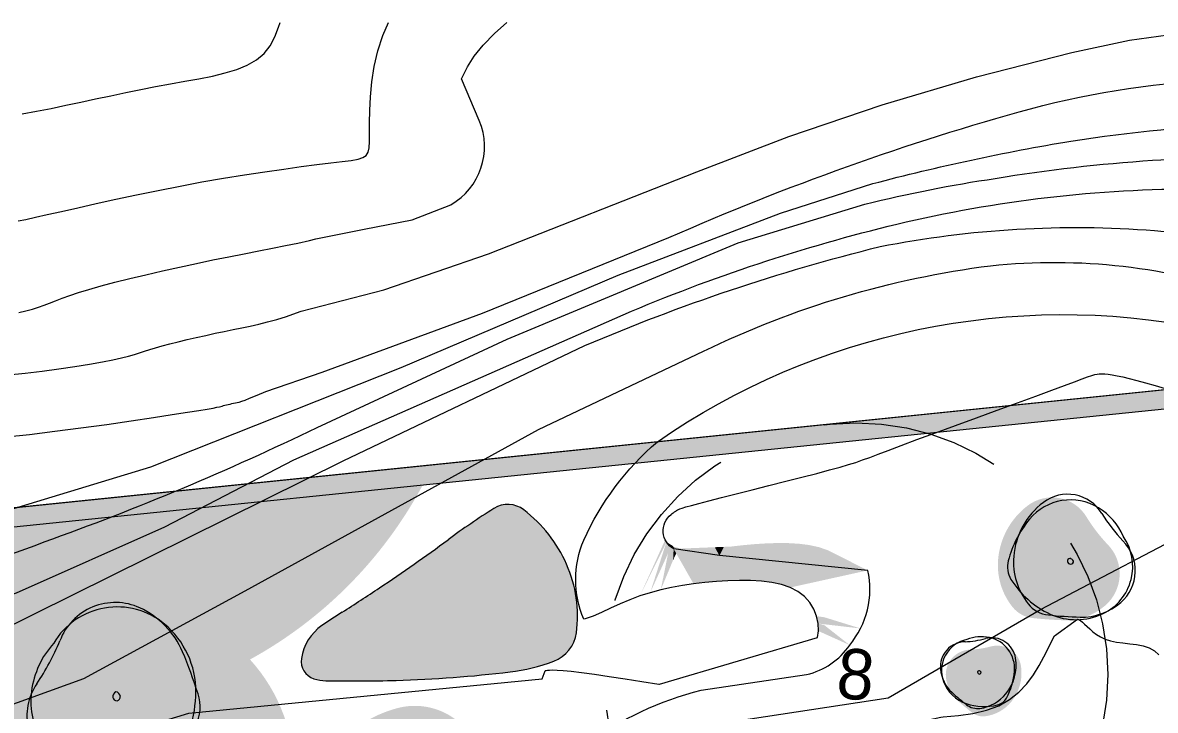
# Model space of a CAD drawing. Header units: centimetres. Extents: x -4381 to 5639, y -3920 to 4826.
# Drawn here: x 285.56 to 303.55, y 96.09 to 107.01 of the extents above; entities that cross this region are included whole.
import ezdxf
from ezdxf.xclip import XClip

# ---------------------------------------------------------------- set-up
doc = ezdxf.new("R2010")
doc.units = ezdxf.units.CM
doc.header["$MEASUREMENT"] = 0
doc.header["$XCLIPFRAME"] = 0
doc.linetypes.add('Tirets', pattern=[0.458611, 0.282222, -0.176389])
for name, color, linetype, lineweight in [('0- COURBES DE NIVEAU_Pen_No__2', 8, 'Continuous', 5), ('0- SITE_Pen_No__101', 252, 'Continuous', 5), ('00-TREES_Pen_No__7', 7, 'Continuous', 5), ('0_Pen_No__2', 8, 'Continuous', 5), ('Mur de clôture_Pen_No__7', 7, 'Continuous', 5)]:
    doc.layers.add(name, color=color, linetype=linetype, lineweight=lineweight)
for name, color, linetype, lineweight, true_color in [('00-TREES_Pen_No__183', 7, 'Continuous', 5, 0xcaedab), ('00-TREES_Pen_No__185', 7, 'Continuous', 5, 0xbce39b), ('00-TREES_Pen_No__44', 7, 'Continuous', 5, 0x029e21), ('0_Pen_No__58', 7, 'Continuous', 5, 0xdf0000), ('Mur de clôture_Pen_No__102', 7, 'Continuous', 5, 0xcccccc), ('RECULS_Pen_No__58', 7, 'Continuous', 5, 0xdf0000)]:
    doc.layers.add(name, color=color, linetype=linetype, lineweight=lineweight, true_color=true_color)
doc.layers.add('Drawing & Figure', color=7, linetype='Continuous')
doc.styles.add('GENERATED_STYLE_2', font='')
doc.styles.get('GENERATED_STYLE_2').set_extended_font_data('Arial Narrow Occidental')

# ---------------------------------------------------------------- blocks, each defined once
blk = doc.blocks.new('Drawing_13_13', base_point=(-54.8524, -87.0921))
at = {"layer": '0- SITE_Pen_No__101', "linetype": 'Continuous', "lineweight": 0, "ltscale": 5, "true_color": 0x262626}
for points in [[(178.2733, 75.589), (178.4846, 76.0183), (178.475, 76.0358)], [(178.4828, 76.0124), (178.4846, 76.0183), (178.2733, 75.589)], [(178.3552, 75.6147), (178.4964, 76.002), (178.4846, 76.0183)], [(178.3552, 75.6147), (178.5099, 75.9873), (178.4964, 76.002)], [(178.4871, 76.0167), (178.475, 76.0358), (178.4964, 76.002), (178.5419, 75.9633), (178.5006, 76.0081)], [(178.4964, 76.002), (178.475, 76.0358), (178.4846, 76.0183)], [(178.4964, 76.002), (178.5252, 75.9743), (178.5419, 75.9633)], [(178.5252, 75.9743), (178.4964, 76.002), (178.5099, 75.9873)], [(178.5106, 76.0017), (178.5006, 76.0081), (178.5419, 75.9633)], [(178.5106, 76.0017), (178.5419, 75.9633), (178.5342, 75.9866)], [(178.9968, 75.9814), (178.9402, 75.9791), (178.9055, 75.9094), (180.0831, 75.7925), (179.7641, 75.9531), (179.6948, 75.9768), (179.6184, 75.9935), (179.5363, 76.0039), (179.4498, 76.0089), (179.3603, 76.0094), (179.2691, 76.0062), (179.1775, 76.0002), (179.0866, 75.9919)], [(178.4983, 75.9299), (178.5099, 75.9873), (178.3552, 75.6147)], [(178.439, 75.6369), (178.5252, 75.9743), (178.5099, 75.9873)], [(178.439, 75.6369), (178.5419, 75.9633), (178.5252, 75.9743)], [(178.5368, 75.8727), (178.5419, 75.9633), (178.439, 75.6369)], [(178.5347, 75.9863), (178.5419, 75.9633)], [(178.5347, 75.9863), (178.5419, 75.9633), (178.5365, 75.9851)], [(178.5419, 75.9633), (178.5368, 75.8727), (178.5543, 75.9114)], [(178.5369, 75.9849), (178.5419, 75.9633)], [(178.5373, 75.9846), (178.5419, 75.9633)], [(178.5377, 75.9844), (178.5419, 75.9633)], [(178.5377, 75.9844), (178.5419, 75.9633), (178.5398, 75.983)], [(178.5401, 75.9828), (178.5419, 75.9633)], [(178.5404, 75.9826), (178.5419, 75.9633)], [(178.5404, 75.9826), (178.5419, 75.9633), (178.5416, 75.9818)], [(178.542, 75.9816), (178.5419, 75.9633)], [(178.5424, 75.9813), (178.5419, 75.9633)], [(178.5427, 75.9812), (178.5419, 75.9633)], [(178.5429, 75.981), (178.5419, 75.9633)], [(178.5431, 75.9809), (178.5419, 75.9633)], [(178.5433, 75.9808), (178.5419, 75.9633)], [(178.5433, 75.9808), (178.5419, 75.9633), (178.5453, 75.9795)], [(178.5465, 75.9788), (178.5453, 75.9795), (178.5419, 75.9633)], [(178.5469, 75.9785), (178.5419, 75.9633), (178.548, 75.9782)], [(178.548, 75.9782), (178.5419, 75.9633), (178.9055, 75.9094), (178.8681, 75.9763), (178.601, 75.9656)], [(178.7002, 75.6847), (178.9055, 75.9094), (178.5419, 75.9633)], [(178.5419, 75.9633), (178.5543, 75.9114), (178.5625, 75.9271)], [(178.9055, 75.9094), (178.7002, 75.6847), (178.7899, 75.6953)], [(178.9055, 75.9094), (178.7899, 75.6953), (178.8808, 75.7035)], [(178.8681, 75.9763), (178.9055, 75.9094), (178.8791, 75.9767)], [(178.8791, 75.9767), (178.9055, 75.9094), (178.8925, 75.9772)], [(178.9055, 75.9094), (178.8808, 75.7035), (178.9724, 75.7096)], [(178.8925, 75.9772), (178.9055, 75.9094), (178.9079, 75.9778)], [(178.9242, 75.9785), (178.9055, 75.9094), (178.9402, 75.9791)], [(178.9242, 75.9785), (178.9079, 75.9778), (178.9055, 75.9094)], [(180.0831, 75.7925), (178.9055, 75.9094), (179.2396, 75.7072)], [(179.1531, 75.7123), (179.2396, 75.7072), (178.9055, 75.9094)], [(179.0636, 75.7128), (179.1531, 75.7123), (178.9055, 75.9094)], [(178.9055, 75.9094), (178.9724, 75.7096), (179.0636, 75.7128)], [(180.0831, 75.7925), (179.2396, 75.7072), (179.3217, 75.6968)], [(180.0831, 75.7925), (179.3217, 75.6968), (179.3981, 75.6802)], [(180.0831, 75.7925), (179.3981, 75.6802), (179.4675, 75.6565)], [(179.676, 75.429), (180.0258, 75.3311), (179.7382, 75.4202)], [(180.0258, 75.3311), (179.676, 75.429), (179.6883, 75.3703)], [(179.6883, 75.3703), (179.9393, 75.1993), (179.7374, 75.3579)], [(179.9393, 75.1993), (179.6883, 75.3703), (179.6906, 75.3111)]]:
    blk.add_hatch(color=250, dxfattribs=at).paths.add_polyline_path(points)
at = {"layer": '00-TREES_Pen_No__183', "linetype": 'Continuous', "ltscale": 5}
blk.add_hatch(color=256, dxfattribs=at).paths.add_polyline_path([(169.6841, 72.2508, 0.127576), (171.2989, 72.1051, 0.168214), (173.1403, 72.2325, 0.262027), (173.6487, 73.1793, 0.279856), (175.1307, 73.2283, 0.401147), (175.1782, 75.0846, 0.158673), (176.6305, 76.6309), (170.018, 75.9523)])
at = {"layer": '00-TREES_Pen_No__185', "linetype": 'Continuous', "lineweight": 0, "ltscale": 5, "true_color": 0xcce9b3}
for points in [[(181.6442, 75.396, 0.185878), (181.9685, 75.5134, 0.435859), (181.985, 76.0008, -0.052301), (181.8183, 76.219, 0.444186), (181.3532, 76.307, 0.21255), (181.1178, 75.8788, 0.191615), (181.2322, 75.5017, 0.20069), (181.3927, 75.4137, 0.017395)], [(174.7468, 75.0016, 0.185878), (174.4079, 75.3499, 0.435859), (173.7726, 75.0883, -0.052301), (173.5891, 74.7476, 0.444186), (173.7461, 74.0994, 0.21255), (174.4324, 74.0455, 0.191615), (174.8502, 74.4113, 0.20069), (174.87, 74.6685, 0.017395)]]:
    blk.add_hatch(color=254, dxfattribs=at).paths.add_polyline_path(points)
at = {"layer": '00-TREES_Pen_No__185', "linetype": 'Continuous', "lineweight": 0, "ltscale": 5, "true_color": 0xbae3ab}
blk.add_hatch(color=9, dxfattribs=at).paths.add_polyline_path([(180.795, 74.7598, 0.017395), (180.9112, 74.663, 0.20069), (181.0172, 74.6344, 0.191615), (181.2235, 74.7501, 0.21255), (181.2994, 75.0332, 0.444186), (181.0615, 75.1884, -0.052301), (180.8987, 75.1632, 0.435859), (180.7034, 74.9453, 0.185878)])
at = {"layer": '00-TREES_Pen_No__44', "linetype": 'Continuous', "lineweight": 0, "ltscale": 5, "true_color": 0xbfe6c6}
blk.add_hatch(color=254, dxfattribs=at).paths.add_polyline_path([(176.2269, 73.0849, 0.185878), (176.8097, 73.065, 0.435859), (177.1423, 73.8195, -0.052301), (177.018, 74.2668, 0.444186), (176.3435, 74.6975, 0.21255), (175.7046, 74.1738, 0.191615), (175.6469, 73.51, 0.20069), (175.8435, 73.271, 0.017395)])
at = {"layer": '0_Pen_No__2', "linetype": 'Continuous', "lineweight": 5, "ltscale": 5}
blk.add_hatch(color=8, dxfattribs=at).paths.add_polyline_path([(175.5863, 75.0927, 0.367569), (175.6859, 74.9322, 0.072754), (175.7795, 74.9165, 0.012297), (176.3384, 74.9187, 0.023205), (177.2425, 74.9866, 0.059082), (177.5895, 75.0712, 0.277032), (177.7694, 75.297, 0.137799), (177.692, 75.8408, 0.125939), (177.3525, 76.2729, 0.313983), (177.1145, 76.2838, 0.018329), (176.7506, 76.0352, -0.012139), (176.2059, 75.6533, -0.005299), (175.9097, 75.4606, 0.00973), (175.7494, 75.3542, 0.206976)])
at = {"layer": 'Mur de clôture_Pen_No__102', "linetype": 'Continuous', "lineweight": 0, "ltscale": 5, "true_color": 0x666666}
for points in [[(190.7243, 78.0778), (170.0182, 75.9523), (190.5589, 77.91)], [(190.5589, 77.91), (170.0182, 75.9523), (170.1565, 75.8157)]]:
    blk.add_hatch(color=251, dxfattribs=at).paths.add_polyline_path(points)
at = {"layer": '0- COURBES DE NIVEAU_Pen_No__2', "linetype": 'Continuous', "ltscale": 5, "flags": 128}
for points in [[(173.3369, 78.5668), (173.3983, 78.5796), (173.4744, 78.5962), (173.5679, 78.6172), (173.6808, 78.6428), (173.811, 78.6723), (173.9557, 78.7046), (174.1121, 78.739), (174.2772, 78.7743), (174.4483, 78.8097), (174.6224, 78.8441), (174.7967, 78.8766), (174.9684, 78.9065), (175.1353, 78.9335), (175.2951, 78.9578), (175.4456, 78.9793), (175.5846, 78.9982), (175.7099, 79.0144), (175.8193, 79.0281), (175.9105, 79.0393), (175.9823, 79.0484), (176.0362, 79.0577), (176.0748, 79.0697), (176.1007, 79.0872), (176.1164, 79.1126), (176.1244, 79.1487), (176.1272, 79.198), (176.1274, 79.2632), (176.1274, 79.3459), (176.1293, 79.4437), (176.1349, 79.5532), (176.1461, 79.671), (176.1649, 79.7938), (176.1931, 79.918), (176.2327, 80.0404), (176.2785, 80.1417)], [(173.3697, 79.4164), (173.4842, 79.4381), (173.5992, 79.4613), (173.7158, 79.4856), (173.8337, 79.5108), (173.9527, 79.5363), (174.0721, 79.5619), (174.1916, 79.5872), (174.3106, 79.6116), (174.4288, 79.635), (174.5457, 79.6568), (174.6606, 79.677), (174.7723, 79.6969), (174.8792, 79.718), (174.9799, 79.742), (175.0728, 79.7703), (175.1566, 79.8047), (175.2296, 79.8466), (175.2905, 79.8976), (175.3385, 79.9587), (175.3757, 80.0285), (175.4052, 80.1049), (175.4165, 80.1417)], [(176.8578, 79.6956), (176.8623, 79.7069), (176.9039, 79.7899), (176.9582, 79.8753), (177.0292, 79.9637), (177.1192, 80.0556), (177.2165, 80.1417)], [(178.5207, 76.2353), (178.5247, 76.2391), (178.5306, 76.2439), (178.537, 76.2487), (178.5435, 76.2531), (178.5494, 76.2571), (178.5545, 76.2604), (178.5586, 76.263), (178.562, 76.2652), (178.5648, 76.2669), (178.5671, 76.2684), (178.569, 76.2697), (178.5708, 76.271), (178.5725, 76.2725), (178.5747, 76.2742), (178.5798, 76.2768), (178.5903, 76.2809), (178.6092, 76.287), (178.639, 76.2959), (178.6826, 76.3081), (178.7427, 76.3242), (178.8219, 76.3449), (178.9217, 76.3705), (179.038, 76.4), (179.1654, 76.4322), (179.2985, 76.4658), (179.432, 76.4996), (179.5603, 76.5324), (179.6781, 76.5628), (179.78, 76.5897), (179.8625, 76.6124), (179.9297, 76.6319), (179.9876, 76.6502), (180.0422, 76.669), (180.0994, 76.69), (180.1654, 76.7149), (180.2461, 76.7456), (180.3475, 76.7838), (180.4735, 76.8305), (180.6196, 76.8842), (180.779, 76.9424), (180.9453, 77.003), (181.1116, 77.0636), (181.2713, 77.1218), (181.4178, 77.1754), (181.5444, 77.2221), (181.6462, 77.2601), (181.7251, 77.2899), (181.7848, 77.3124), (181.8288, 77.3288), (181.8608, 77.3399), (181.8845, 77.347), (181.9035, 77.3509), (181.9214, 77.3527), (181.9413, 77.3532), (181.9647, 77.3524), (181.9922, 77.3498), (182.0246, 77.3453), (182.0628, 77.3384), (182.1075, 77.329), (182.1595, 77.3167), (182.2197, 77.3012), (182.2883, 77.2824), (182.3638, 77.2608), (182.4442, 77.237)], [(173.24, 76.8527), (173.4284, 76.8726), (173.6296, 76.8967), (173.8361, 76.9237), (174.0403, 76.9519), (174.2343, 76.9798), (174.4106, 77.0061), (174.5614, 77.0291), (174.6812, 77.0477), (174.7721, 77.0622), (174.8387, 77.0732), (174.8851, 77.0813), (174.9158, 77.0872), (174.9351, 77.0914), (174.9474, 77.0946), (174.9569, 77.0974), (174.9673, 77.1004), (174.979, 77.1035), (174.9918, 77.1067), (175.0054, 77.11), (175.0196, 77.1132), (175.034, 77.1165), (175.0483, 77.1196), (175.0624, 77.1225), (175.0764, 77.1254), (175.0922, 77.1293), (175.1124, 77.1354), (175.1392, 77.1448), (175.1753, 77.1587), (175.2229, 77.1784), (175.2845, 77.2051), (175.3033, 77.2134)], [(181.7486, 75.404), (181.7578, 75.4011), (181.7723, 75.3935), (181.788, 75.3821), (181.805, 75.3666), (181.8239, 75.3479), (181.8452, 75.3271), (181.8697, 75.3054), (181.8977, 75.284), (181.93, 75.2639), (181.967, 75.2463), (182.0094, 75.2324), (182.0573, 75.2227), (182.1092, 75.2159), (182.1631, 75.2099), (182.2171, 75.2027), (182.2692, 75.1924), (182.3175, 75.1769), (182.36, 75.1544), (182.3947, 75.1228)], [(177.498, 74.9303), (177.5216, 74.996), (177.525, 74.9961), (177.5303, 74.9974), (177.5398, 74.9993), (177.5556, 75.0011), (177.5802, 75.002), (177.6157, 75.0013), (177.6645, 74.9983), (177.7288, 74.9922), (177.8109, 74.9822), (177.912, 74.968), (178.0286, 74.9503), (178.1561, 74.9305), (178.2898, 74.9096), (178.425, 74.8889), (178.4287, 74.8884), (179.6839, 75.2601)], [(172.4126, 73.9633), (174.6923, 74.6595), (177.498, 74.9303)]]:
    blk.add_lwpolyline(points, dxfattribs=at)
for points in [[(173.2579, 77.3454), (173.3921, 77.358), (173.528, 77.3738), (173.6616, 77.3917), (173.7885, 77.4108), (173.9047, 77.43), (174.006, 77.4482), (174.0895, 77.4649), (174.1573, 77.48), (174.213, 77.494), (174.2598, 77.5072), (174.3014, 77.5201), (174.341, 77.533), (174.3821, 77.5463), (174.4281, 77.5604), (174.4818, 77.5755), (174.5424, 77.5916), (174.6085, 77.6082), (174.6788, 77.6251), (174.7519, 77.642), (174.8262, 77.6587), (174.9005, 77.6747), (174.9733, 77.6899), (175.0436, 77.7041), (175.1121, 77.7179), (175.1799, 77.7321), (175.2482, 77.7475), (175.318, 77.7649), (175.3906, 77.7851), (175.467, 77.8088), (175.5483, 77.8369), (175.5855, 77.8511), (176.2416, 78.02), (177.0718, 78.3072), (178.7261, 78.9564, -0.039183), (181.7037, 79.9052, -0.144722), (185.3745, 79.7502)], [(173.3437, 77.8413), (173.399, 77.8538), (173.4506, 77.8674), (173.4978, 77.882), (173.5426, 77.8978), (173.5873, 77.9147), (173.6346, 77.9331), (173.6869, 77.953), (173.7468, 77.9746), (173.8167, 77.998), (173.8993, 78.0233), (173.9962, 78.0507), (174.1057, 78.0797), (174.2252, 78.1097), (174.3522, 78.1402), (174.4842, 78.1708), (174.6185, 78.2008), (174.7527, 78.2298), (174.8841, 78.2572), (175.0107, 78.2827), (175.1319, 78.3065), (175.2474, 78.3288), (175.3571, 78.3503), (175.4608, 78.3711), (175.5583, 78.3918), (175.6494, 78.4126), (175.7012, 78.4257), (176.0851, 78.5006), (176.4664, 78.5759), (176.7724, 78.6963, 0.379496), (176.9982, 79.3636), (176.8578, 79.6956)], [(175.3033, 77.2134), (175.7516, 77.3674), (177.0251, 77.8355), (178.5045, 78.4348, -0.03673), (181.376, 79.4586, -0.113481), (184.5194, 79.5646, -0.057739)], [(173.0912, 76.2192), (174.3917, 76.6137), (176.3772, 77.4027), (178.1025, 78.1353), (179.39, 78.6295), (180.1226, 78.8636, -0.022898), (181.6962, 79.2017, -0.027032), (183.1246, 79.3433, -0.122108)], [(172.3396, 75.6867, 0.057204), (173.5441, 76.0193, 0.027601), (175.7105, 76.9272), (177.2207, 77.6284), (179.0544, 78.3924), (180.0609, 78.7008, -0.023374), (181.095, 78.9048, -0.025451), (182.3445, 79.0486, -0.036966), (183.3782, 79.0486, -0.09263)], [(171.5351, 75.09), (171.9838, 75.201), (173.3247, 75.613), (174.5007, 76.1373), (175.527, 76.6692), (178.1413, 77.8228, -0.041339), (180.3137, 78.5419, -0.059405), (182.7212, 78.822, -0.139412)], [(171.9255, 74.6839), (175.9183, 76.663), (177.836, 77.5769, -0.04012), (180.1806, 78.3634, -0.068327), (182.3605, 78.4908, -0.057807), (183.5436, 78.2378)], [(172.246, 74.3505), (173.8583, 74.9326), (175.1392, 75.6292), (177.4689, 76.9102), (178.7798, 77.5319, -0.082239), (181.0579, 78.2113, -0.110012), (183.1365, 77.9743)], [(179.6839, 75.2601), (179.6906, 75.3111), (179.6883, 75.3703), (179.676, 75.429), (179.6538, 75.4854), (179.6218, 75.5379), (179.58, 75.585), (179.5285, 75.6249), (179.4675, 75.6565), (179.3981, 75.6802), (179.3217, 75.6968), (179.2396, 75.7072), (179.1531, 75.7123), (179.0636, 75.7128), (178.9724, 75.7096), (178.8808, 75.7035), (178.7899, 75.6953), (178.7002, 75.6847), (178.6117, 75.6716), (178.5246, 75.6558), (178.439, 75.6369), (178.3552, 75.6147), (178.2733, 75.589), (178.1934, 75.5595), (178.1158, 75.5264), (178.041, 75.4919), (177.9697, 75.4589), (177.9026, 75.4299), (177.8403, 75.4077), (177.8285, 75.4051, -0.203656), (177.8285, 76.0332, -0.109689), (178.4129, 76.8139, -0.203222), (182.7374, 77.7158)], [(177.849, 74.4177, -0.090489), (178.7604, 74.8422), (179.5977, 74.9655, 0.189632), (179.9393, 75.1993, 0.23268), (180.0831, 75.7925), (178.9055, 75.9094), (178.5419, 75.9633, -0.527268), (178.5207, 76.2353)], [(177.1189, 71.9212), (177.267, 72.734), (177.3632, 73.2055, -0.09584), (178.0161, 74.1947, -0.102185), (178.7839, 74.5568), (180.2447, 74.7815), (181.4557, 75.4807), (182.8277, 76.2018)], [(177.3172, 71.9287), (177.4231, 72.9627, -0.186888), (178.1273, 74.1013, -0.092457), (178.7266, 74.2961, 0.041652), (180.662, 74.6277), (180.6809, 74.6289), (180.8023, 74.6397), (180.9183, 74.6563), (181.0265, 74.6813), (181.1241, 74.7174), (181.2092, 74.7663), (181.2824, 74.8257), (181.345, 74.8926), (181.3983, 74.9638), (181.4433, 75.0361), (181.4815, 75.1064), (181.5141, 75.1716), (181.5422, 75.2285), (181.5663, 75.2732), (181.7486, 75.404)]]:
    blk.add_lwpolyline(points, format="xyb", dxfattribs=at)
at = {"layer": '00-TREES_Pen_No__7', "linetype": 'Continuous', "ltscale": 5}
for centre, radius, start, end in [((181.6932, 75.9304), 0.4219, 58.11525, 140.6593), ((181.6699, 76.0779), 0.319, 31.39218, 127.19262), ((181.8402, 75.8535), 0.6007, 127.19262, 175.19115), ((181.65, 75.861), 0.5036, 23.65329, 58.11525), ((182.043, 75.6437), 0.8742, 140.6593, 165.10916), ((183.0658, 76.9296), 1.3163, 211.39218, 223.36776), ((181.7712, 75.824), 0.4158, 295.81235, 35.10026), ((181.8742, 75.7898), 0.3329, 310.95757, 45.15913), ((181.7729, 75.8591), 0.5331, 175.19115, 218.58017), ((181.3796, 75.8201), 0.1877, 165.10916, 211.78861), ((181.6894, 75.8648), 0.0214, 74.58519, 253.58848), ((181.692, 75.8736), 0.0306, 253.58848, 326.57447), ((181.6869, 75.8559), 0.0306, 1.63798, 74.58519), ((181.834, 76.1017), 0.7223, 211.78861, 245.22535), ((174.1236, 74.9163), 0.5858, 50.13267, 149.42058), ((174.1078, 75.0684), 0.469, 65.27789, 159.47945), ((174.0211, 74.8802), 0.6762, 23.15841, 65.27789), ((181.5416, 75.6746), 0.2372, 218.58017, 263.9719), ((181.7778, 75.9008), 0.4799, 268.83808, 310.95757), ((174.0542, 74.8332), 0.6941, 359.54567, 50.13267), ((181.8972, 79.0426), 3.6239, 263.9719, 267.95805), ((181.7377, 75.8932), 0.4926, 245.22535, 295.81235), ((174.1464, 74.7393), 0.7096, 137.97362, 172.43558), ((171.9529, 75.9369), 1.8545, 325.7125, 337.68808), ((180.859, 75.0258), 0.1997, 91.01975, 185.22131), ((180.9178, 74.9978), 0.2495, 101.07862, 200.36653), ((180.8167, 76.0143), 0.7898, 272.81112, 284.7867), ((180.9857, 74.9635), 0.3022, 78.06363, 112.52559), ((181.0671, 75.0656), 0.1914, 8.98626, 104.7867), ((180.9958, 75.0115), 0.2531, 355.51958, 78.06363), ((169.9182, 73.2105), 5.1058, 18.29222, 22.27837), ((180.9002, 75.0392), 0.3604, 320.98773, 8.98626), ((180.9469, 75.0338), 0.288, 185.22131, 227.3408), ((180.9727, 74.9864), 0.0184, 169.6044, 242.5904), ((180.9676, 74.9766), 0.0184, 61.59369, 134.5409), ((180.9702, 74.9815), 0.0128, 242.5904, 61.59369), ((180.7252, 75.0327), 0.5245, 331.06971, 355.51958), ((173.8565, 74.639), 0.4494, 145.7125, 241.51294), ((174.0322, 74.7544), 0.5944, 172.43558, 254.97963), ((174.1316, 74.7896), 0.0431, 115.95831, 188.90551), ((174.1059, 74.7858), 0.0431, 7.90881, 80.8948), ((173.7307, 74.8357), 1.0176, 326.10893, 359.54567), ((180.9611, 75.0139), 0.2956, 200.36653, 250.95353), ((174.1187, 74.7876), 0.0301, 188.90551, 7.90881), ((174.4487, 74.7081), 0.3342, 332.90049, 18.29222), ((182.2004, 76.4435), 2.1743, 228.22083, 232.20698), ((181.006, 75.1441), 0.4334, 250.95353, 284.39027), ((180.9317, 75.0137), 0.3198, 277.59871, 320.98773), ((181.0857, 74.8334), 0.1126, 284.39027, 331.06971), ((180.9552, 74.8377), 0.1423, 232.20698, 277.59871)]:
    blk.add_arc(centre, radius, start, end, dxfattribs=at)
at = {"layer": '0_Pen_No__2', "linetype": 'Continuous', "ltscale": 5}
for centre, radius, start, end in [((180.3213, 71.1981), 6.0124, 122.2339, 126.43422), ((177.2257, 76.1074), 0.2085, 52.5082, 122.2339), ((176.6781, 75.3937), 1.1081, 23.79631, 52.5082), ((168.6122, 87.0601), 13.7033, 303.65234, 306.43422), ((176.7629, 75.4311), 1.0154, 352.41267, 23.79631), ((166.9688, 89.5287), 16.6689, 302.43789, 303.65234), ((178.562, 71.2874), 4.9447, 122.43789, 124.66778), ((175.9702, 75.035), 0.3882, 124.66778, 171.44268), ((177.4914, 75.334), 0.2805, 290.47501, 352.41267), ((175.7305, 75.071), 0.1458, 171.44268, 252.17006), ((177.059, 76.4919), 1.5165, 276.95021, 290.47501), ((175.7863, 75.2445), 0.328, 252.17006, 268.81474), ((176.0146, 86.2777), 11.3636, 268.81474, 271.63297), ((176.0599, 84.6878), 9.7731, 271.63297, 276.95021)]:
    blk.add_arc(centre, radius, start, end, dxfattribs=at)
at = {"layer": '0_Pen_No__58', "linetype": 'Continuous', "ltscale": 5, "flags": 128}
blk.add_lwpolyline([(188.7291, 55.4311), (168.3329, 57.2712), (170.018, 75.9523), (190.7243, 78.0774), (188.7291, 55.4311)], close=True, dxfattribs=at)
at = {"layer": 'Mur de clôture_Pen_No__7', "linetype": 'Continuous', "ltscale": 5}
for p, q in [((190.7243, 78.0778), (170.0182, 75.9523)), ((170.1565, 75.8157), (190.5589, 77.91))]:
    blk.add_line(p, q, dxfattribs=at)
at = {"layer": 'RECULS_Pen_No__58', "linetype": 'Tirets', "ltscale": 5}
blk.add_circle((179.988, 74.965), 2, dxfattribs=at)
at = {"layer": 'RECULS_Pen_No__58', "linetype": 'Continuous', "insert": (179.8413, 74.9772), "char_height": 0.4, "attachment_point": 4, "rotation": 355.08744, "style": 'GENERATED_STYLE_2'}
blk.add_mtext('\\A1;{\\W1.150000x;\\fArial Narrow Occidental|b0|i0|c0|p34;8}', dxfattribs=at)

msp = doc.modelspace()

# ---------------------------------------------------------------- block references
at = {"layer": 'Drawing & Figure', "color": 151, "linetype": 'Continuous', "lineweight": 5, "ltscale": 10, "true_color": 0x80c2ff}
ref = msp.add_blockref('Drawing_13_13', (-170.89003, -227.45567), dxfattribs=dict(at, xscale=2, yscale=2, zscale=2))
XClip(ref).set_block_clipping_path([(166.1260505706, 54.1059969298), (191.9907812231, 80.1417166121)])

doc.saveas('drawing.dxf')
